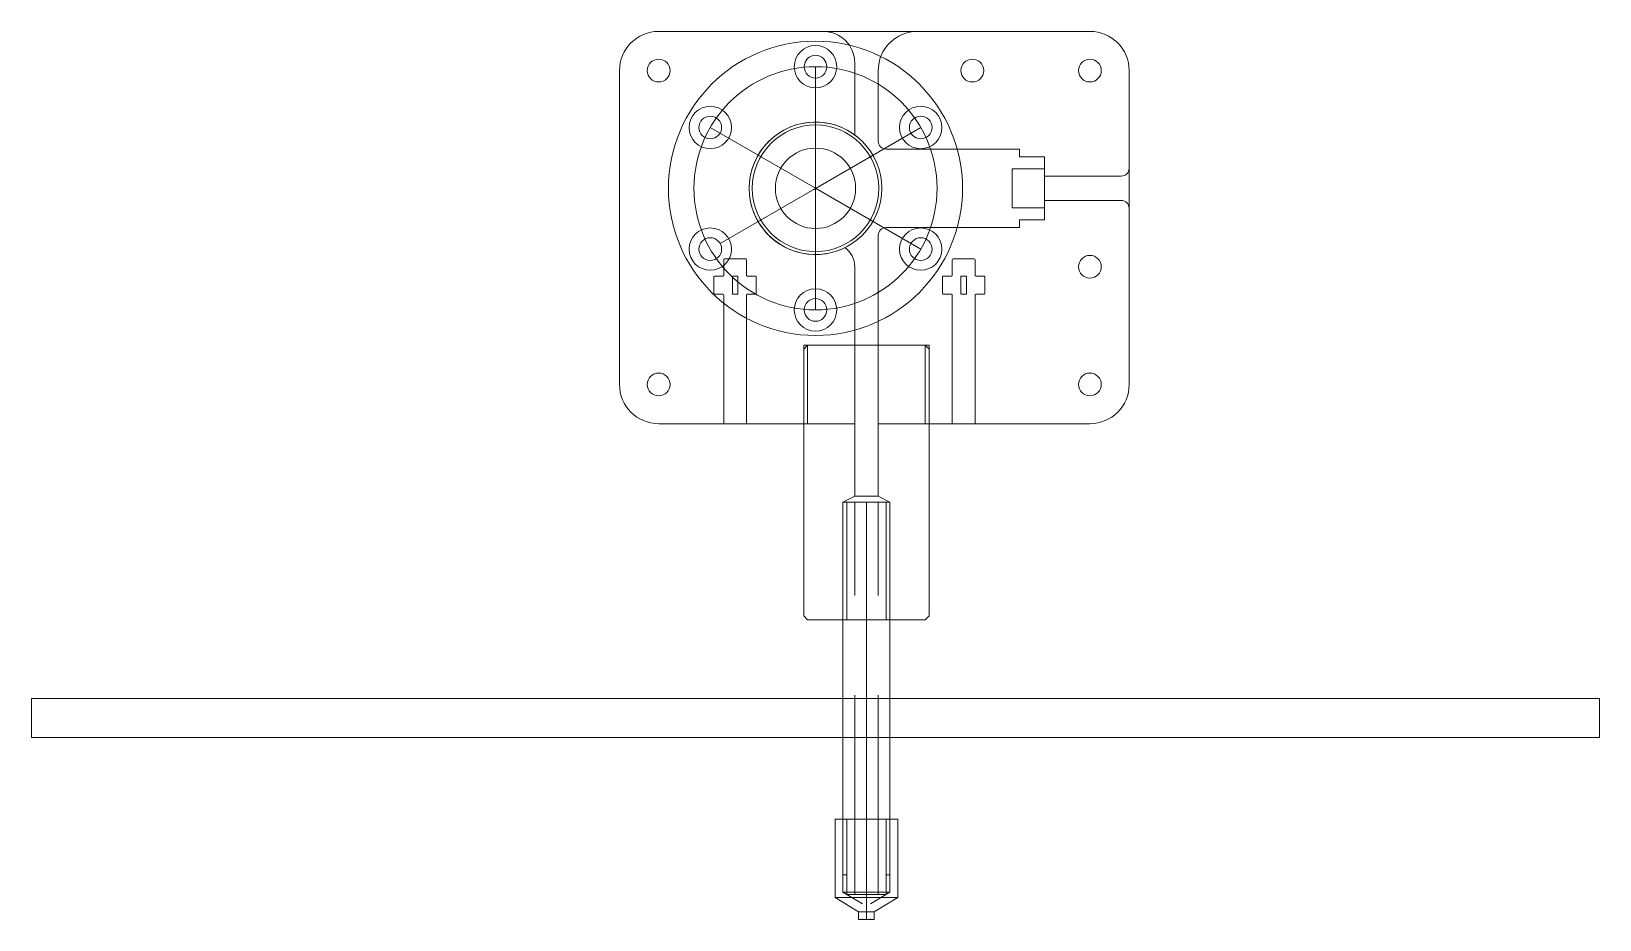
# Model space of a CAD drawing. Header units: millimetres. Extents: x -100 to 100, y -93 to 20.
import ezdxf

# ---------------------------------------------------------------- set-up
doc = ezdxf.new("R2010")
doc.units = ezdxf.units.MM
for name, pattern in [('CENTER2', [28.575, 19.05, -3.175, 3.175, -3.175]), ('DASHEDX2', [38.1, 25.4, -12.7]), ('DOT2', [3.175, 0, -3.175])]:
    doc.linetypes.add(name, pattern=pattern)
for name, color, linetype, lineweight, true_color in [('1 Spacer Plate', 7, 'CONTINUOUS', 0, 0xffffff), ('2 Motor Plate', 7, 'CONTINUOUS', 0, 0xffffff), ('3 Filament Guide', 7, 'CONTINUOUS', 0, 0xffffff), ('4 Retainer Plate', 7, 'CONTINUOUS', 0, 0xffffff), ('Drawing, Thermal Barrier', 4, 'CONTINUOUS', 0, 0x00ffff), ('Drawings', 20, 'CONTINUOUS', 0, 0xff5500), ('Drawings, Heater Barrel', 3, 'CONTINUOUS', 0, 0x00ff00), ('Drawings, Motor', 2, 'CONTINUOUS', 0, 0xffff00), ('Drawings, Nozzle', 5, 'CONTINUOUS', 0, 0x0000ff), ('Drawings, Pulley', 2, 'CONTINUOUS', 0, 0xffff00)]:
    doc.layers.add(name, color=color, linetype=linetype, lineweight=lineweight, true_color=true_color)

msp = doc.modelspace()

# ---------------------------------------------------------------- linework, layer by layer
at = {"layer": '1 Spacer Plate'}
for p, q in [((-20, 20), (35, 20)), ((-25, 15), (-25, -25)), ((40, 15), (40, -25)), ((5, -30), (5, -20)), ((5, -20), (8, -20)), ((8, -20), (8, -30)), ((-20, -30), (5, -30)), ((8, -30), (35, -30))]:
    msp.add_line(p, q, dxfattribs=at)
for centre, radius in [((-20, 15), 1.45), ((0, 15.5), 1.45), ((20, 15), 1.45), ((35, 15), 1.45), ((-13.42, 7.75), 1.45), ((0, 0), 8.45), ((13.42, 7.75), 1.45), ((-13.42, -7.75), 1.45), ((13.42, -7.75), 1.45), ((35, -10), 1.45), ((0, -15.5), 1.45), ((-20, -25), 1.45), ((35, -25), 1.45)]:
    msp.add_circle(centre, radius, dxfattribs=at)
for centre, start, end in [((-20, 15), 90, 180), ((35, 15), 0, 90), ((-20, -25), 180, 270), ((35, -25), 270, 0)]:
    msp.add_arc(centre, 5, start, end, dxfattribs=at)
at = {"layer": '2 Motor Plate'}
for p, q in [((-20, 20), (35, 20)), ((-25, 15), (-25, -25)), ((40, 15), (40, -25)), ((25.1, -2.5), (25.1, 2.5)), ((25.1, 2.5), (29.2, 2.5)), ((29.2, 2.5), (29.2, -2.5)), ((29.2, -2.5), (25.1, -2.5)), ((-10.6, -11.2), (-9.9, -11.2)), ((-10.6, -13.5), (-10.6, -11.2)), ((-9.9, -11.2), (-9.9, -13.5)), ((18.55, -11.2), (19.25, -11.2)), ((18.55, -13.5), (18.55, -11.2)), ((19.25, -11.2), (19.25, -13.5)), ((-9.9, -13.5), (-10.6, -13.5)), ((19.25, -13.5), (18.55, -13.5)), ((-20, -30), (-1, -30)), ((14, -30), (35, -30))]:
    msp.add_line(p, q, dxfattribs=at)
at = {"layer": '2 Motor Plate', "color": 0}
for p, q in [((-1, -20), (14, -20)), ((-1, -20), (-1, -30)), ((14, -20), (14, -30))]:
    msp.add_line(p, q, dxfattribs=at)
at = {"layer": '2 Motor Plate'}
for centre, radius in [((-20, 15), 1.45), ((0, 15.5), 1.45), ((20, 15), 1.45), ((35, 15), 1.45), ((-13.42, 7.75), 1.45), ((0, 0), 8.45), ((13.42, 7.75), 1.45), ((-13.42, -7.75), 1.45), ((13.42, -7.75), 1.45), ((35, -10), 1.45), ((0, -15.5), 1.45), ((-20, -25), 1.45), ((35, -25), 1.45)]:
    msp.add_circle(centre, radius, dxfattribs=at)
for centre, start, end in [((-20, 15), 90, 180), ((35, 15), 0, 90), ((-20, -25), 180, 270), ((35, -25), 270, 0)]:
    msp.add_arc(centre, 5, start, end, dxfattribs=at)
at = {"layer": '3 Filament Guide'}
for p, q in [((-20, 20), (1, 20)), ((13, 20), (35, 20)), ((5, 16), (5, 6.81)), ((-25, -25), (-25, 15)), ((8, 15), (8, 6)), ((40, 15), (40, 2.55)), ((26, 5), (26, 4)), ((26, 4), (29.2, 4)), ((29.2, 1.55), (29.2, 4)), ((29.2, 1.55), (39, 1.55)), ((29.2, -1.55), (39, -1.55)), ((29.2, -1.55), (29.2, -4)), ((26, -5), (26, -4)), ((26, -4), (29.2, -4)), ((40, -2.55), (40, -25)), ((8, -6), (8, -20)), ((5, -10), (5, -20)), ((8, -20), (14.5, -20)), ((-11.7, -30), (-20, -30)), ((-8.8, -30), (-1.5, -30)), ((14.5, -30), (17.45, -30)), ((20.35, -30), (35, -30))]:
    msp.add_line(p, q, dxfattribs=at)
at = {"layer": '3 Filament Guide', "color": 0}
for p, q in [((9, 5), (26, 5)), ((9, -5), (26, -5)), ((-11.7, -9.1), (-11.7, -11.1)), ((-11.6, -9), (-8.9, -9)), ((-8.8, -9.1), (-8.8, -11.1)), ((17.45, -9.1), (17.45, -11.1)), ((17.55, -9), (20.25, -9)), ((20.35, -9.1), (20.35, -11.1)), ((-12.95, -11.3), (-12.95, -13.4)), ((-11.8, -11.2), (-12.85, -11.2)), ((-8.7, -11.2), (-7.65, -11.2)), ((-7.55, -11.3), (-7.55, -13.4)), ((16.2, -11.3), (16.2, -13.4)), ((17.35, -11.2), (16.3, -11.2)), ((20.45, -11.2), (21.5, -11.2)), ((21.6, -11.3), (21.6, -13.4)), ((-12.85, -13.5), (-11.8, -13.5)), ((-11.7, -13.6), (-11.7, -30)), ((-8.8, -13.6), (-8.8, -30)), ((-8.7, -13.5), (-7.65, -13.5)), ((16.3, -13.5), (17.35, -13.5)), ((17.45, -13.6), (17.45, -30)), ((20.35, -13.6), (20.35, -30)), ((20.45, -13.5), (21.5, -13.5)), ((14.5, -20), (14.5, -30)), ((-1.5, -20), (-1.5, -30)), ((-1.5, -20), (5, -20))]:
    msp.add_line(p, q, dxfattribs=at)
at = {"layer": '3 Filament Guide'}
for centre in [(-20, 15), (0, 15.5), (20, 15), (35, 15), (-13.42, 7.75), (13.42, 7.75), (-13.42, -7.75), (13.42, -7.75), (35, -10), (0, -15.5), (-20, -25), (35, -25)]:
    msp.add_circle(centre, 1.45, dxfattribs=at)
for centre, radius, start, end in [((-20, 15), 5, 90, 180), ((1, 16), 4, 0, 90), ((13, 15), 5, 90, 180), ((35, 15), 5, 0, 90), ((0, 0), 8.45, 50, 300), ((39, 2.55), 1, 270, 0), ((39, -2.55), 1, 0, 90), ((-11.6, -9.1), 0.1, 90, 180), ((-8.9, -9.1), 0.1, 0, 90), ((17.55, -9.1), 0.1, 90, 180), ((20.25, -9.1), 0.1, 0, 90), ((-12.85, -11.3), 0.1, 90, 180), ((-11.8, -11.1), 0.1, 270, 0), ((-8.7, -11.1), 0.1, 180, 270), ((-7.65, -11.3), 0.1, 0, 90), ((16.3, -11.3), 0.1, 90, 180), ((17.35, -11.1), 0.1, 270, 0), ((20.45, -11.1), 0.1, 180, 270), ((21.5, -11.3), 0.1, 0, 90), ((-12.85, -13.4), 0.1, 180, 270), ((-11.8, -13.6), 0.1, 0, 90), ((-8.7, -13.6), 0.1, 90, 180), ((-7.65, -13.4), 0.1, 270, 0), ((16.3, -13.4), 0.1, 180, 270), ((17.35, -13.6), 0.1, 0, 90), ((20.45, -13.6), 0.1, 90, 180), ((21.5, -13.4), 0.1, 270, 0), ((-20, -25), 5, 180, 270), ((35, -25), 5, 270, 0)]:
    msp.add_arc(centre, radius, start, end, dxfattribs=at)
at = {"layer": '3 Filament Guide', "color": 0}
for centre, radius, start, end in [((9, 6), 1, 180, 270), ((9, -6), 1, 90, 180), ((2, -10), 3, 0, 55)]:
    msp.add_arc(centre, radius, start, end, dxfattribs=at)
at = {"layer": '4 Retainer Plate'}
for p, q in [((-20, 20), (35, 20)), ((-25, -25), (-25, 15)), ((40, 15), (40, -25)), ((25.1, -2.5), (25.1, 2.5)), ((25.1, 2.5), (29.2, 2.5)), ((29.2, 2.5), (29.2, -2.5)), ((29.2, -2.5), (25.1, -2.5)), ((-10.6, -11.2), (-9.9, -11.2)), ((-10.6, -13.5), (-10.6, -11.2)), ((-9.9, -11.2), (-9.9, -13.5)), ((18.55, -11.2), (19.25, -11.2)), ((18.55, -13.5), (18.55, -11.2)), ((19.25, -11.2), (19.25, -13.5)), ((-9.9, -13.5), (-10.6, -13.5)), ((19.25, -13.5), (18.55, -13.5)), ((-1, -30), (-20, -30))]:
    msp.add_line(p, q, dxfattribs=at)
at = {"layer": '4 Retainer Plate', "color": 0}
for p, q in [((-1, -20), (14, -20)), ((-1, -20), (-1, -30)), ((14, -20), (14, -30)), ((14, -30), (35, -30))]:
    msp.add_line(p, q, dxfattribs=at)
at = {"layer": '4 Retainer Plate'}
for centre, radius in [((0, 15.5), 2.7), ((-20, 15), 1.45), ((20, 15), 1.45), ((35, 15), 1.45), ((-13.42, 7.75), 2.7), ((13.42, 7.75), 2.7), ((-13.42, -7.75), 2.7), ((13.42, -7.75), 2.7), ((35, -10), 1.45), ((0, -15.5), 2.7), ((-20, -25), 1.45), ((35, -25), 1.45)]:
    msp.add_circle(centre, radius, dxfattribs=at)
for centre, radius, start, end in [((-20, 15), 5, 90, 180), ((35, 15), 5, 0, 90), ((0, 0), 8.45, 0, 0), ((-20, -25), 5, 180, 270), ((35, -25), 5, 270, 0)]:
    msp.add_arc(centre, radius, start, end, dxfattribs=at)
at = {"layer": 'Drawing, Thermal Barrier'}
for p, q in [((-1.5, -20.5), (-1, -20)), ((14.5, -20.5), (14, -20)), ((-1.5, -54.5), (-1, -55)), ((14, -55), (14.5, -54.5))]:
    msp.add_line(p, q, dxfattribs=at)
at = {"layer": 'Drawing, Thermal Barrier', "lineweight": 0}
for p, q in [((-1.5, -54.5), (-1.5, -20.5)), ((-1, -20), (14, -20)), ((14.5, -20.5), (14.5, -54.5)), ((14, -55), (-1, -55))]:
    msp.add_line(p, q, dxfattribs=at)
at = {"layer": 'Drawing, Thermal Barrier', "linetype": 'DASHEDX2', "lineweight": 5}
for p, q in [((5, -39.25), (5, -20)), ((8, -39.25), (8, -20)), ((3.5, -40), (5, -39.25)), ((5, -39.25), (8, -39.25)), ((8, -39.25), (9.5, -40)), ((3.5, -55), (3.5, -40)), ((3.5, -40), (9.5, -40)), ((4, -55), (4, -40)), ((9, -55), (9, -40)), ((9.5, -40), (9.5, -55))]:
    msp.add_line(p, q, dxfattribs=at)
at = {"layer": 'Drawings'}
for p, q in [((-100, -70), (-100, -65)), ((-100, -65), (100, -65)), ((100, -65), (100, -70)), ((-100, -70), (100, -70))]:
    msp.add_line(p, q, dxfattribs=at)
at = {"layer": 'Drawings, Heater Barrel'}
for p, q in [((9.5, -40), (3.5, -40)), ((3.5, -87.5), (3.5, -40)), ((6.5, -40), (6.5, -90)), ((9.5, -87.5), (9.5, -40)), ((3.5, -87.5), (4, -87.5)), ((4, -90), (4, -87.5)), ((9, -87.5), (9.5, -87.5)), ((9, -90), (9, -87.5)), ((4, -90), (9, -90))]:
    msp.add_line(p, q, dxfattribs=at)
at = {"layer": 'Drawings, Heater Barrel', "linetype": 'DASHEDX2', "lineweight": 5}
for p, q in [((5, -90), (5, -40)), ((8, -90), (8, -40))]:
    msp.add_line(p, q, dxfattribs=at)
at = {"layer": 'Drawings, Motor'}
for p, q in [((0, 15.5), (0, 0)), ((0, 0), (-13.42, 7.75)), ((-0.22, -0.13), (13.42, 7.75)), ((0.22, 0.12), (-12.17, -7.03)), ((0, 0), (0, -15.5)), ((13.42, -7.75), (0, 0))]:
    msp.add_line(p, q, dxfattribs=at)
for radius in [18.75, 15.5]:
    msp.add_circle((0, 0), radius, dxfattribs=at)
at = {"layer": 'Drawings, Nozzle'}
for p, q in [((10.5, -80.4), (2.5, -80.4)), ((2.5, -80.4), (2.5, -90.4)), ((10.5, -80.4), (10.5, -90.4)), ((5.5, -92.2), (2.5, -90.4)), ((10.5, -90.4), (2.5, -90.4)), ((10.5, -90.4), (7.5, -92.2)), ((5.5, -93.2), (5.5, -92.2)), ((7.5, -92.2), (5.5, -92.2)), ((7.5, -93.2), (5.5, -93.2)), ((7.5, -93.2), (7.5, -92.2))]:
    msp.add_line(p, q, dxfattribs=at)
at = {"layer": 'Drawings, Nozzle', "linetype": 'DASHEDX2', "lineweight": 0}
for p, q in [((3.5, -89.7), (3.5, -80.4)), ((4, -80.4), (4, -89.7)), ((9, -80.4), (9, -89.7)), ((9.5, -80.4), (9.5, -89.7)), ((3.5, -89.7), (6, -91.2)), ((9.5, -89.7), (3.5, -89.7)), ((9.5, -89.7), (7, -91.2))]:
    msp.add_line(p, q, dxfattribs=at)
at = {"layer": 'Drawings, Nozzle', "linetype": 'CENTER2'}
msp.add_line((6.5, -93.2), (6.5, -80.4), dxfattribs=at)
at = {"layer": 'Drawings, Nozzle', "linetype": 'DASHEDX2', "lineweight": 5}
msp.add_line((7, -87.9), (7, -87.9), dxfattribs=at)
at = {"layer": 'Drawings, Nozzle', "linetype": 'DOT2'}
for p, q in [((6, -93.2), (6, -91.2)), ((7, -93.2), (7, -91.2))]:
    msp.add_line(p, q, dxfattribs=at)
at = {"layer": 'Drawings, Pulley'}
for radius in [8.07, 5.12]:
    msp.add_circle((0, 0), radius, dxfattribs=at)

doc.saveas('drawing.dxf')
